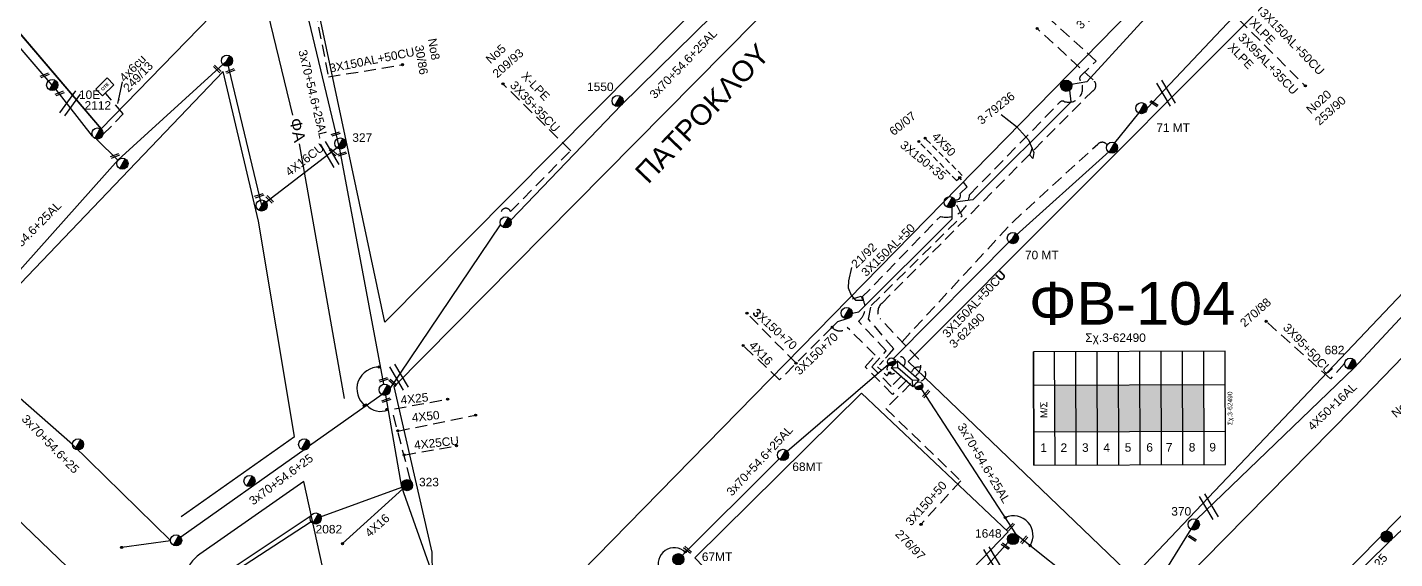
# Model space of a CAD drawing. Header units: millimetres. Extents: x -2449 to 2989, y 8 to 1056.
# Drawn here: x 407.5 to 696.4, y 470.6 to 583 of the extents above; entities that cross this region are included whole.
import ezdxf
from ezdxf.enums import TextEntityAlignment as Align

# ---------------------------------------------------------------- set-up
doc = ezdxf.new("R2010")
doc.units = ezdxf.units.MM
doc.linetypes.add('DASHED', pattern=[19.05, 12.7, -6.35])
for name, color, linetype in [('Pillar OTE', 7, 'Continuous'), ('Άγνωστα', 7, 'Continuous'), ('Ασφαλειοκιβώτια Χ.Τ 9 αναχωρήσεων', 7, 'Continuous'), ('Γυμνά εναέρια ΧΤ και ΦΟΠ (3Φ)   4x50+16AL', 7, 'Continuous'), ('Επιγραφές - Σχήματα', 7, 'Continuous'), ('Καλώδια ΧΤ   3x150+70 XLPE', 7, 'DASHED'), ('Καλώδια ΧΤ   3x150AL+50CU', 7, 'DASHED'), ('Καλώδια ΧΤ   3x95+50CU', 7, 'DASHED'), ('Καλώδια ΧΤ   4x25CU', 7, 'DASHED'), ('Καλώδια ΧΤ   4x50AL', 7, 'DASHED'), ('Μηχανική τομή', 7, 'Continuous'), ('Στύλος Ξύλινος', 7, 'Continuous'), ('Στύλος Ξύλινος @ 1', 7, 'Continuous'), ('Στύλος ΦΜ', 7, 'Continuous'), ('Στύλος ΦΜ @ 1', 7, 'Continuous'), ('Συνδέσεις', 7, 'Continuous'), ('Συνεστραμμένα ΧΤ   3x70+54.6+25 AL', 7, 'SYN_LINE'), ('Τομή', 7, 'Continuous'), ('Υποσταθμός εναέριος 2 στύλων', 7, 'Continuous'), ('Υποσταθμός πόλεως', 7, 'Continuous'), ('Υπόβαθρο ΔΕΗ', 7, 'Continuous'), ('Υπόγεια Καλώδια Δικτύου ΧΤ   .075', 7, 'DASHED'), ('Υπόγεια καλώδια Δικτύου ΧΤ και Παρ. ΧΤ X-95  (3X95AL +35CU  XLPE)', 7, 'DASHED'), ('Υπόγεια καλώδια Παροχών ΧΤ   4x16AL', 7, 'DASHED'), ('Υπόγεια καλώδια Παροχών ΧΤ   4x16CU', 7, 'DASHED'), ('Υπόγεια καλώδια Παροχών ΧΤ   4x25', 7, 'DASHED'), ('Υπόγεια καλώδια Παροχών ΧΤ   4x6', 7, 'DASHED')]:
    doc.layers.add(name, color=color, linetype=linetype)
doc.styles.add('arial', font='arial.ttf')
doc.styles.get("Standard").update_dxf_attribs({"font": 'arial.ttf'})
doc.linetypes.add('SYN_LINE', pattern='A,0.5,-0.0001,["/\\/\\/\\/",Standard,S=0.1,R=0,X=0,Y=-0.05],-0.25', length=0.7501)
doc.dimstyles.new('ISO-25', dxfattribs={"dimtxt": 2.5, "dimasz": 2.5, "dimexe": 1.25, "dimexo": 0.625, "dimtad": 1, "dimtxsty": 'Standard', "dimcen": 2.5, "dimadec": 0, "dimazin": 0, "dimtfac": 1, "dimtmove": 0, "dimatfit": 3, "dimfxl": 1, "dimarcsym": 0})

# ---------------------------------------------------------------- blocks, each defined once
blk = doc.blocks.new('ΥΠΑΡΧΩΝ ΤΣΙΜΕΝΤΕΝΙΟΣ ΣΤΥΛΟΣ')
at = {"layer": 'Στύλος ΦΜ'}
blk.add_hatch(color=7, dxfattribs=at).paths.add_polyline_path([(-1.29, -2.28, 0.574793), (2.62, 0, 0.268822), (1.3, 2.27)])
at = {"layer": 'Στύλος ΦΜ', "color": 7}
blk.add_line((-1.29, -2.28), (1.3, 2.27), dxfattribs=at)
blk.add_circle((0, 0), 2.62, dxfattribs=at)
at = {"layer": 'Στύλος ΦΜ', "flags": 4}
for tag, p in [('ΤΥΠΟΣ', (-4.91, 3.03)), ('ΑΡΙΘΜΟΣ', (-4.68, 8.05))]:
    blk.add_attdef(tag, p, '', height=4, dxfattribs=at)
blk = doc.blocks.new('ΥΠΑΡΧΩΝ ΞΥΛΙΝΟΣ ΣΤΥΛΟΣ')
at = {"layer": 'Στύλος Ξύλινος'}
h = blk.add_hatch(color=7, dxfattribs=at)
h.paths.add_polyline_path([(-2.62, 0, 0.270008), (-1.29, -2.28), (1.3, 2.27, 0.576266)])
h.paths.add_polyline_path([(-1.29, -2.28, 0.574793), (2.62, 0, 0.268822), (1.3, 2.27)])
at = {"layer": 'Στύλος Ξύλινος', "color": 7}
blk.add_line((-1.29, -2.28), (1.3, 2.27), dxfattribs=at)
blk.add_circle((0, 0), 2.62, dxfattribs=at)
at = {"layer": 'Στύλος Ξύλινος', "flags": 4}
for tag, p in [('ΑΡΙΘΜΟΣ', (-4.91, 8.6)), ('ΤΥΠΟΣ', (-4.85, 3.39))]:
    blk.add_attdef(tag, p, '', height=4, dxfattribs=at)
blk = doc.blocks.new('ΥΠΟΣΤΑΘΜΟΣ ΕΝΑΕΡΙΟΣ ΕΠΙ 2 ΣΤΥΛΩΝ')
at = {"layer": 'Υποσταθμός εναέριος 2 στύλων', "linetype": 'Continuous'}
for points in [[(-11.97, -2.11, 0.574793), (-8.45, -0.07, 0.268822), (-9.64, 1.98)], [(9.68, -2.15, 0.574793), (13.19, -0.1, 0.268822), (12.01, 1.95)]]:
    blk.add_hatch(color=256, dxfattribs=at).paths.add_polyline_path(points)
for p, q in [((-11.97, -2.11), (-9.64, 1.98)), ((9.68, -2.15), (12.01, 1.95))]:
    blk.add_line(p, q, dxfattribs=at)
for centre in [(-10.81, -0.07), (10.84, -0.1)]:
    blk.add_circle(centre, 2.36, dxfattribs=at)
at = {"layer": 'Υποσταθμός πόλεως', "linetype": 'Continuous', "ltscale": 40}
blk.add_lwpolyline([(-8.57, 2.82), (8.57, 2.82), (8.57, -2.82), (-8.57, -2.82)], close=True, dxfattribs=at)
for points in [[(-5.75, 0), (-8.57, 2.82)], [(-8.57, -2.82), (-5.75, 0)], [(-5.75, 0), (5.75, 0)], [(5.75, 0), (8.57, 2.82)], [(8.57, -2.82), (5.75, 0)]]:
    blk.add_lwpolyline(points, dxfattribs=at)
at = {"layer": 'Υποσταθμός εναέριος 2 στύλων', "ltscale": 40, "flags": 1}
for tag, p in [('ΜΕΤΑΣΧΗΜΑΤΙΣΜΟΣ', (14.09, 2.51)), ('ΙΣΧΥΣ', (14.07, -0.28)), ('ΑΡΙΘΜΟΣ', (14.19, -3))]:
    blk.add_attdef(tag, p, '', height=1.8, dxfattribs=at)
blk = doc.blocks.new('ΑΣΦΑΛΕΙΟΚΙΒΩΤΙΟ ΥΠΟΣΤΑΘΜΟΥ 9 ΑΝΑΧΩΡΗΣΕΩΝ')
at = {"layer": 'Ασφαλειοκιβώτια Χ.Τ 9 αναχωρήσεων', "ltscale": 40}
for p, q in [((-23.8, 40.36), (24.02, 40.36)), ((-9.72, 40.36), (-9.72, -40.64)), ((9.94, 40.36), (9.94, -40.64)), ((-23.8, 31.36), (24.02, 31.36)), ((-23.8, 22.36), (24.02, 22.36)), ((-23.8, 13.36), (24.02, 13.36)), ((-23.8, 4.36), (24.02, 4.36)), ((-23.8, -4.64), (24.02, -4.64)), ((-23.8, -13.64), (24.02, -13.64)), ((-23.8, -22.64), (24.02, -22.64)), ((-23.8, -31.64), (24.02, -31.64))]:
    blk.add_line(p, q, dxfattribs=at)
at = {"layer": 'Ασφαλειοκιβώτια Χ.Τ 9 αναχωρήσεων'}
blk.add_lwpolyline([(-23.8, -40.64), (24.02, -40.64), (24.02, 40.36), (-23.8, 40.36)], close=True, dxfattribs=at)
for s, p in [('1', (-18.29, 37.57)), ('2', (-18.29, 29)), ('3', (-18.29, 19.93)), ('4', (-18.29, 10.91)), ('5', (-18.29, 1.89)), ('6', (-18.29, -7.24)), ('7', (-18.29, -15.48)), ('8', (-18.29, -25.17)), ('9', (-18.29, -33.86))]:
    blk.add_text(s, height=3.6, rotation=270, dxfattribs=at).set_placement(p)
at = {"layer": 'Ασφαλειοκιβώτια Χ.Τ 9 αναχωρήσεων', "ltscale": 40}
for tag, height, p in [('ΟΝΟΜΑ', 5, (-0.16, 44.31)), ('ΚΕΙΜΕΝΟ 1', 2, (17.06, 35.59)), ('ΚΕΙΜΕΝΟ 2', 2, (17.06, 26.88)), ('ΚΕΙΜΕΝΟ 3', 2, (17.06, 17.69)), ('ΚΕΙΜΕΝΟ 4', 2, (17.06, 8.71)), ('ΚΕΙΜΕΝΟ 5', 2, (17.06, -0.13)), ('ΚΕΙΜΕΝΟ 6', 2, (17.06, -9.05)), ('ΚΕΙΜΕΝΟ 7', 2, (17.06, -18.13)), ('ΚΕΙΜΕΝΟ 8', 2, (17.06, -26.85)), ('ΚΕΙΜΕΝΟ 9', 2, (17.06, -35.99)), ('ΣΧ', 2, (-0.1, -42.64))]:
    blk.add_attdef(tag, text='', height=height, dxfattribs=at).set_placement(p, align=Align.MIDDLE_CENTER)
blk = doc.blocks.new('ΜΗΧΑΝΙΚΗ ΤΟΜΗ')
at = {"layer": 'Μηχανική τομή', "ltscale": 40}
for p, q in [((-1.89, 0.78), (1.89, 0.78)), ((1.89, 0), (-1.89, 0))]:
    blk.add_line(p, q, dxfattribs=at)
blk = doc.blocks.new('_ΣΥΝΔΕΣΗ')
at = {"layer": 'Συνδέσεις', "linetype": 'SYN_LINE', "ltscale": 40}
blk.add_hatch(color=256, dxfattribs=at).paths.add_polyline_path([(0.5, -0.01, 1), (-0.5, -0.01, 1)])
at = {"layer": 'Συνδέσεις'}
blk.add_circle((0, -0.01), 0.5, dxfattribs=at)
blk = doc.blocks.new('ΤΟΜΗ')
at = {"layer": 'Τομή', "ltscale": 40}
for p, q in [((-5.68, 0), (5.68, 0)), ((5.68, -2.33), (-5.68, -2.33))]:
    blk.add_line(p, q, dxfattribs=at)
blk = doc.blocks.new('PILLAR ΟΤΕ')
at = {"layer": 'Pillar OTE', "ltscale": 40}
blk.add_lwpolyline([(-3.31, 2.02), (3.39, 2.02), (3.39, -1.99), (-3.31, -1.99)], close=True, dxfattribs=at)
at = {"layer": 'Pillar OTE', "insert": (-1.81, 0.71), "char_height": 1.3575, "width": 109.961, "attachment_point": 1}
blk.add_mtext('{\\fArial|b1|i0|c161|p34;OTE}', dxfattribs=at)

msp = doc.modelspace()

# ---------------------------------------------------------------- hatches: boundary and pattern name
at = {"layer": 'Ασφαλειοκιβώτια Χ.Τ 9 αναχωρήσεων', "ltscale": 40}
for color, points in [(27, [(624.57, 507.31), (624.6, 497.49), (629.1, 497.5), (629.07, 507.33)]), (151, [(629.07, 507.33), (629.1, 497.5), (633.6, 497.51), (633.57, 507.34)]), (6, [(633.57, 507.34), (633.6, 497.51), (638.1, 497.53), (638.07, 507.36)]), (133, [(638.07, 507.36), (638.1, 497.53), (642.6, 497.54), (642.57, 507.37)]), (85, [(642.57, 507.37), (642.6, 497.54), (647.1, 497.56), (647.07, 507.38)]), (5, [(647.07, 507.38), (647.1, 497.56), (651.6, 497.57), (651.57, 507.4)]), (2, [(651.57, 507.4), (651.6, 497.57), (656.1, 497.59), (656.07, 507.41)])]:
    msp.add_hatch(color=color, dxfattribs=at).paths.add_polyline_path(points)

# ---------------------------------------------------------------- linework, layer by layer
at = {"layer": 'Άγνωστα', "color": 6, "linetype": 'SYN_LINE', "ltscale": 20}
msp.add_line((607.25, 546.46), (603.56, 545.99), dxfattribs=at)
at = {"layer": 'Άγνωστα', "color": 5, "linetype": 'SYN_LINE', "ltscale": 10}
msp.add_line((427.48, 473.07), (437.79, 474.5), dxfattribs=at)
at = {"layer": 'Άγνωστα', "color": 6, "linetype": 'SYN_LINE', "ltscale": 20}
for points in [[(651.39, 595.72), (651.21, 593.23), (631.35, 571.44), (628.13, 570.88)], [(607.25, 546.46), (628.04, 567.17), (627.73, 569.67)], [(606.07, 549.21), (604.56, 547.8)]]:
    msp.add_lwpolyline(points, dxfattribs=at)
at = {"layer": 'Άγνωστα', "color": 6, "linetype": 'DASHED', "ltscale": 0.1}
msp.add_lwpolyline([(603.79, 550.57), (595.86, 558.82)], dxfattribs=at)
at = {"layer": 'Άγνωστα', "color": 5, "linetype": 'SYN_LINE', "ltscale": 20}
msp.add_lwpolyline([(437.79, 474.5), (417.07, 494.79), (393.23, 515.71)], dxfattribs=at)
at = {"layer": 'Άγνωστα', "color": 173, "linetype": 'DASHED', "ltscale": 0.2}
msp.add_lwpolyline([(485.77, 497.61), (502.23, 500.98)], dxfattribs=at)
at = {"layer": 'Άγνωστα', "color": 6, "linetype": 'SYN_LINE', "ltscale": 20}
msp.add_arc((603.73, 547.39), 0.926, 251.807, 26.3219, dxfattribs=at)
at = {"layer": 'Γυμνά εναέρια ΧΤ και ΦΟΠ (3Φ)   4x50+16AL', "color": 30, "ltscale": 0.2}
msp.add_lwpolyline([(654.52, 478.89), (687.79, 511.01), (717.6, 542.99), (736.96, 584.49)], dxfattribs=at)
at = {"layer": 'Επιγραφές - Σχήματα', "color": 5, "linetype": 'DASHED', "ltscale": 0.2}
for p, q in [((632.66, 571.84), (620.85, 582.72)), ((615.7, 541.8), (633.7, 558.28)), ((592.32, 516.49), (615.7, 541.8))]:
    msp.add_line(p, q, dxfattribs=at)
at = {"layer": 'Επιγραφές - Σχήματα', "color": 5, "linetype": 'SYN_LINE', "ltscale": 10}
msp.add_line((637.25, 558.53), (642.3, 564.83), dxfattribs=at)
at = {"layer": 'Επιγραφές - Σχήματα', "color": 7, "linetype": 'SYN_LINE', "ltscale": 20}
for p, q in [((468.46, 479.13), (486.64, 485.77)), ((474.13, 473.82), (486.87, 485.38))]:
    msp.add_line(p, q, dxfattribs=at)
at = {"layer": 'Επιγραφές - Σχήματα', "color": 7, "linetype": 'SYN_LINE', "ltscale": 15}
for p, q in [((440.03, 461.5), (467.49, 479.79)), ((439.99, 460.61), (467.48, 478.49))]:
    msp.add_line(p, q, dxfattribs=at)
at = {"layer": 'Επιγραφές - Σχήματα', "color": 85, "linetype": 'Continuous', "ltscale": 0.2}
for points in [[(450.71, 617.29), (463.56, 564.35)], [(464.97, 558.32), (474.44, 504.49)]]:
    msp.add_lwpolyline(points, dxfattribs=at)
at = {"layer": 'Επιγραφές - Σχήματα', "color": 30, "linetype": 'DASHED', "ltscale": 0.2}
msp.add_lwpolyline([(509.58, 544.01), (522.32, 556.87), (508.01, 571.01)], dxfattribs=at)
at = {"layer": 'Επιγραφές - Σχήματα', "color": 5, "linetype": 'DASHED', "ltscale": 0.2}
for points in [[(588.04, 524.59), (632.47, 569.42)], [(595.69, 512.96), (587.7, 521.35)]]:
    msp.add_lwpolyline(points, dxfattribs=at)
at = {"layer": 'Επιγραφές - Σχήματα', "linetype": 'Continuous', "ltscale": 0.2}
for points in [[(613.25, 564.5), (616.46, 562.02), (619.01, 559.18), (620.17, 556.48), (619.95, 555.25), (619.3, 555.9), (619.73, 557.14), (619.88, 557.58)], [(581.63, 532.19), (580.97, 529.35), (580.9, 527.89), (581.55, 526.36), (582.5, 525.27), (584.18, 525.27), (584.1, 525.78), (583.59, 526.07), (581.77, 525.49)]]:
    msp.add_lwpolyline(points, dxfattribs=at)
at = {"layer": 'Επιγραφές - Σχήματα', "color": 5, "linetype": 'DASHED', "ltscale": 0.2}
for centre, radius, start, end in [((631.85, 570.68), 1.41, 296.2059, 55.0496), ((634.59, 557.36), 1.29, 35.1136, 134.1283), ((589.5, 522.8), 2.31, 129.2994, 219.0075), ((593.82, 511.37), 2.46, 305.3767, 40.4103)]:
    msp.add_arc(centre, radius, start, end, dxfattribs=at)
at = {"layer": 'Επιγραφές - Σχήματα', "color": 30, "linetype": 'DASHED', "ltscale": 0.2}
msp.add_arc((508.62, 543.7), 1.01, 17.8132, 242.0193, dxfattribs=at)
at = {"layer": 'Επιγραφές - Σχήματα', "color": 6, "linetype": 'DASHED', "ltscale": 0.1}
msp.add_arc((590.19, 510.76), 1.06, 128.2169, 329.7966, dxfattribs=at)
at = {"layer": 'Επιγραφές - Σχήματα', "color": 27, "linetype": 'DASHED', "ltscale": 0.2}
msp.add_arc((591.91, 512.23), 1.09, 313.0126, 165.9998, dxfattribs=at)
at = {"layer": 'Επιγραφές - Σχήματα', "linetype": 'Continuous', "ltscale": 0.2}
for centre, radius, start, end in [((481.74, 506.53), 4.58, 86.8235, 232.1605), ((482.09, 505.53), 3.76, 220.6463, 295.283)]:
    msp.add_arc(centre, radius, start, end, dxfattribs=at)
at = {"layer": 'Επιγραφές - Σχήματα', "color": 85, "linetype": 'DASHED', "ltscale": 0.2}
msp.add_arc((595.79, 509.61), 1.53, 290.8284, 161.5884, dxfattribs=at)
at = {"layer": 'Επιγραφές - Σχήματα', "color": 7, "ltscale": 0.15}
for centre, radius, start, end in [((615.84, 475.54), 4.15, 328.7839, 114.3363), ((544.23, 469.47), 3.47, 47.5605, 278.5628)]:
    msp.add_arc(centre, radius, start, end, dxfattribs=at)
at = {"layer": 'Καλώδια ΧΤ   3x150+70 XLPE', "color": 151, "linetype": 'DASHED', "ltscale": 0.2}
for points in [[(569.92, 511.96), (559.55, 522.51)], [(580.62, 521.36), (578.7, 520.73), (577.54, 519.56), (566.44, 508.43)]]:
    msp.add_lwpolyline(points, dxfattribs=at)
at = {"layer": 'Καλώδια ΧΤ   3x150+70 XLPE', "color": 151, "ltscale": 0.2}
msp.add_lwpolyline([(593.29, 508.36), (590.32, 505.37), (584.54, 511.17), (586.67, 513.64), (580.72, 519.52)], dxfattribs=at)
msp.add_arc((579.15, 520.82), 2.04, 217.9358, 320.4524, dxfattribs=at)
at = {"layer": 'Καλώδια ΧΤ   3x150AL+50CU', "color": 85, "ltscale": 0.2}
msp.add_lwpolyline([(467.56, 590.49), (471.15, 572.47), (486.78, 575.06)], dxfattribs=at)
at = {"layer": 'Καλώδια ΧΤ   3x150AL+50CU', "color": 6, "linetype": 'SYN_LINE', "ltscale": 20}
msp.add_lwpolyline([(636.05, 556.73), (615.72, 538.38), (590.47, 512.9)], dxfattribs=at)
at = {"layer": 'Καλώδια ΧΤ   3x150AL+50CU', "color": 6, "linetype": 'DASHED', "ltscale": 0.2}
msp.add_lwpolyline([(589.68, 513.94), (590.56, 514.97), (585.24, 521.28), (585.8, 524.12), (605.01, 543.11), (603.56, 545.99)], dxfattribs=at)
at = {"layer": 'Καλώδια ΧΤ   3x150AL+50CU', "color": 6, "linetype": 'DASHED', "ltscale": 0.1}
msp.add_lwpolyline([(589.68, 513.94), (587.14, 511.19), (589.12, 509.31), (589.59, 509.82)], dxfattribs=at)
at = {"layer": 'Καλώδια ΧΤ   3x95+50CU', "color": 30, "ltscale": 0.2}
msp.add_lwpolyline([(685.79, 511.86), (682.8, 508.66), (669.22, 520.81)], dxfattribs=at)
at = {"layer": 'Καλώδια ΧΤ   4x25CU', "color": 173, "linetype": 'DASHED', "ltscale": 0.2}
msp.add_lwpolyline([(487.09, 492.54), (498.2, 494.5)], dxfattribs=at)
at = {"layer": 'Καλώδια ΧΤ   4x50AL', "color": 6, "linetype": 'DASHED', "ltscale": 0.1}
msp.add_lwpolyline([(603.79, 550.57), (605.04, 551.61), (597.19, 559.52)], dxfattribs=at)
at = {"layer": 'Συνεστραμμένα ΧΤ   3x70+54.6+25 AL', "color": 173, "ltscale": 20}
for p, q in [((464.64, 594.03), (473.49, 557.23)), ((473.49, 557.23), (482.77, 507.49))]:
    msp.add_line(p, q, dxfattribs=at)
at = {"layer": 'Συνεστραμμένα ΧΤ   3x70+54.6+25 AL', "color": 30, "ltscale": 20}
for p, q in [((533.08, 566.56), (557.95, 591.04)), ((509.68, 542.19), (533.08, 566.56)), ((484.18, 506.62), (507.51, 541.22))]:
    msp.add_line(p, q, dxfattribs=at)
at = {"layer": 'Συνεστραμμένα ΧΤ   3x70+54.6+25 AL', "color": 5, "ltscale": 20}
for p, q in [((426.76, 554.93), (449.7, 575.89)), ((449.7, 575.89), (457.04, 545.29)), ((392.35, 516.48), (426.76, 554.93))]:
    msp.add_line(p, q, dxfattribs=at)
at = {"layer": 'Συνεστραμμένα ΧΤ   3x70+54.6+25 AL', "color": 5, "ltscale": 10}
msp.add_line((421.32, 559.91), (413.58, 569.89), dxfattribs=at)
at = {"layer": 'Συνεστραμμένα ΧΤ   3x70+54.6+25 AL', "color": 27, "ltscale": 20}
for p, q in [((568.07, 493.33), (589.48, 511.77)), ((545.06, 470.52), (566.35, 491.73))]:
    msp.add_line(p, q, dxfattribs=at)
at = {"layer": 'Συνεστραμμένα ΧΤ   3x70+54.6+25 AL', "color": 85, "ltscale": 20}
for p, q in [((616.49, 475.7), (596.39, 506.51)), ((640.91, 456.22), (616.49, 475.7))]:
    msp.add_line(p, q, dxfattribs=at)
at = {"layer": 'Συνεστραμμένα ΧΤ   3x70+54.6+25 AL', "color": 2, "linetype": 'SYN_LINE', "ltscale": 20}
for points in [[(412.8, 570.76), (388.16, 599.47), (368.1, 623.85)], [(644.06, 565.86), (668.22, 591.54), (699.53, 622.62)]]:
    msp.add_lwpolyline(points, dxfattribs=at)
at = {"layer": 'Συνεστραμμένα ΧΤ   3x70+54.6+25 AL', "color": 5, "ltscale": 5}
msp.add_lwpolyline([(422.15, 559.34), (426.66, 554.88)], dxfattribs=at)
at = {"layer": 'Συνεστραμμένα ΧΤ   3x70+54.6+25 AL', "color": 173, "linetype": 'SYN_LINE', "ltscale": 20}
for points in [[(769.83, 551.38), (728.07, 507), (710.16, 488.3), (695.5, 474.46), (679.86, 459.05), (658.51, 439.11)], [(482.46, 505.32), (467.16, 494.48)], [(497.67, 454.48), (486.64, 485.77), (483.24, 505.18)], [(466.2, 493.79), (439.93, 475.18)]]:
    msp.add_lwpolyline(points, dxfattribs=at)
at = {"layer": 'Συνεστραμμένα ΧΤ   3x70+54.6+25 AL', "color": 6, "linetype": 'SYN_LINE', "ltscale": 20}
msp.add_lwpolyline([(581.8, 522.54), (583.18, 522.79), (602.88, 542.44), (602.93, 544.94)], dxfattribs=at)
at = {"layer": 'Συνεστραμμένα ΧΤ   3x70+54.6+25 AL', "color": 85, "linetype": 'SYN_LINE', "ltscale": 20}
msp.add_lwpolyline([(640.73, 456.36), (653.36, 476.84)], dxfattribs=at)
at = {"layer": 'Συνεστραμμένα ΧΤ   3x70+54.6+25 AL', "color": 27, "linetype": 'SYN_LINE', "ltscale": 20}
msp.add_lwpolyline([(614.75, 474.15), (599.25, 456.81), (572.84, 431.1)], dxfattribs=at)
at = {"layer": 'Υπόβαθρο ΔΕΗ'}
for points in [[(483.04, 520.6), (466.98, 596.13), (499.99, 620.39), (546.61, 686.65), (549.9, 686.65), (598.37, 637.01), (483.04, 520.6)], [(423.17, 561.47), (446.38, 585.36), (429.45, 660.13), (372.56, 620.93), (423.17, 561.47)], [(641.08, 466.7), (739.36, 570.31), (694.77, 613.82), (593.63, 512.3), (641.08, 466.7)], [(456.36, 541.99), (448.92, 573.64), (387.66, 509.55)], [(664.09, 445.44), (647.14, 461.27), (687.52, 502.39), (717.37, 533.23), (739.18, 557.1), (745.65, 563.61), (763, 546.11), (664.09, 445.44)], [(440.01, 479.53), (464, 496.44), (456.36, 541.99)], [(548.57, 470.79), (583.73, 505.61), (614.71, 476.28), (578.99, 439.19), (548.57, 470.79)], [(363.91, 484.79), (414.12, 438.19), (430.69, 454.72), (381.03, 502.47), (363.91, 484.79)]]:
    msp.add_lwpolyline(points, dxfattribs=at)
at = {"layer": 'Υπόβαθρο ΔΕΗ', "ltscale": 20}
msp.add_lwpolyline([(429.58, 659.63), (429.47, 659.83, 0.502086), (429.06, 659.89), (372.46, 620.89), (423.13, 561.42)], format="xyb", dxfattribs=at)
at = {"layer": 'Υπόβαθρο ΔΕΗ'}
for points in [[(606, 629.5), (644.06, 590.02), (524.49, 467.68, -0.933627), (493.06, 472.01), (485.01, 507.01), (606, 629.5)], [(479.93, 422.94), (465.92, 486.96), (444.01, 471.62, 0.379419), (441.61, 461.57), (453.91, 442.5)]]:
    msp.add_lwpolyline(points, format="xyb", dxfattribs=at)
at = {"layer": 'Υπόγεια Καλώδια Δικτύου ΧΤ   .075', "color": 133, "linetype": 'DASHED', "ltscale": 0.2}
for points in [[(633.33, 575.83), (620.68, 587.3)], [(583.78, 525.81), (600.42, 542.98)], [(592.23, 509.21), (590.01, 507.04), (585.95, 511.16), (588.97, 514.59), (583.1, 520.83)]]:
    msp.add_lwpolyline(points, dxfattribs=at)
msp.add_lwpolyline([(600.42, 542.98, 0.473652), (606.55, 547.53), (625.65, 567.12, -0.297026), (626.5, 567.31, 0.732085), (629.95, 571.71, -0.309411), (629.95, 572.55), (633.33, 575.83)], format="xyb", dxfattribs=at)
at = {"layer": 'Υπόγεια Καλώδια Δικτύου ΧΤ   .075', "color": 6, "linetype": 'DASHED', "ltscale": 0.1}
msp.add_lwpolyline([(606.07, 549.21), (604.5, 551.16)], dxfattribs=at)
at = {"layer": 'Υπόγεια Καλώδια Δικτύου ΧΤ   .075', "color": 2, "linetype": 'DASHED', "ltscale": 0.2}
for points in [[(594.19, 507.64), (588.91, 502.38), (604.72, 487.06)], [(604.72, 487.06), (596.25, 477.87)]]:
    msp.add_lwpolyline(points, dxfattribs=at)
at = {"layer": 'Υπόγεια Καλώδια Δικτύου ΧΤ   .075', "color": 133, "linetype": 'DASHED', "ltscale": 0.2}
msp.add_arc((580.97, 523.66), 3.54, 307.0137, 37.4359, dxfattribs=at)
at = {"layer": 'Υπόγεια καλώδια Δικτύου ΧΤ και Παρ. ΧΤ X-95  (3X95AL +35CU  XLPE)', "color": 2, "linetype": 'DASHED', "ltscale": 0.2}
msp.add_lwpolyline([(663.44, 584.63), (677.54, 570.54)], dxfattribs=at)
at = {"layer": 'Υπόγεια καλώδια Παροχών ΧΤ   4x16AL', "color": 151, "linetype": 'DASHED', "ltscale": 0.2}
msp.add_lwpolyline([(566.44, 508.43), (558.74, 515.69)], dxfattribs=at)
at = {"layer": 'Υπόγεια καλώδια Παροχών ΧΤ   4x16CU', "color": 5, "linetype": 'SYN_LINE', "ltscale": 20}
msp.add_lwpolyline([(457.04, 545.29), (473.35, 557.83)], dxfattribs=at)
at = {"layer": 'Υπόγεια καλώδια Παροχών ΧΤ   4x25', "color": 173, "linetype": 'DASHED', "ltscale": 0.2}
for points in [[(485.07, 502.3), (496.33, 504.35)], [(488.69, 486.88), (488.43, 487.44), (484.57, 502.17)]]:
    msp.add_lwpolyline(points, dxfattribs=at)
at = {"layer": 'Υπόγεια καλώδια Παροχών ΧΤ   4x6', "color": 5, "linetype": 'DASHED', "ltscale": 0.2}
msp.add_lwpolyline([(423.51, 560.27), (427.8, 564.64), (424.14, 568.93)], dxfattribs=at)

# ---------------------------------------------------------------- block references
at = {"layer": 'Pillar OTE', "xscale": 0.5, "yscale": 0.5, "zscale": 0.5, "rotation": 44.88426173065771}
msp.add_blockref('PILLAR ΟΤΕ', (423.9, 570.33), dxfattribs=at)
at = {"layer": 'Ασφαλειοκιβώτια Χ.Τ 9 αναχωρήσεων', "color": 1, "ltscale": 40}
ref = msp.add_blockref('ΑΣΦΑΛΕΙΟΚΙΒΩΤΙΟ ΥΠΟΣΤΑΘΜΟΥ 9 ΑΝΑΧΩΡΗΣΕΩΝ', (640.27, 502.39), dxfattribs=dict(at, xscale=0.5, yscale=0.5, zscale=0.5, rotation=90.18025101188502))
ref.add_attrib('ΣΧ', 'Σχ.3-62490', dxfattribs={"ltscale": 40, "height": 1, "rotation": 90.1803}).set_placement((661.59, 502.41), align=Align.MIDDLE_CENTER)
at = {"layer": 'Μηχανική τομή'}
for p, xscale, yscale, zscale, rotation in [((447.52, 574.01), 0.4999999999999925, 0.4999999999999925, 0.4999999999999925, 315.9778517828152), ((411.3, 572.61), 0.4999999999999925, 0.4999999999999925, 0.4999999999999925, 21.19910119322192), ((450.52, 573.53), 0.4999999999999925, 0.4999999999999925, 0.4999999999999925, 21.19910119322192), ((414.42, 568.79), 0.4999999999999925, 0.4999999999999925, 0.4999999999999925, 21.19910119322192), ((645.65, 567), 0.4999999999999989, 0.4999999999999989, 0.4999999999999989, 147.6911446665368), ((472.73, 560.22), 0.4999999999999563, 0.4999999999999563, 0.4999999999999563, 18.32824131513451), ((426.14, 555.59), 0.4999999999999925, 0.4999999999999925, 0.4999999999999925, 21.19910119322192), ((472.01, 556.43), 0.4999999999999925, 0.4999999999999925, 0.4999999999999925, 315.9778517828152), ((474.09, 555.99), 0.4999999999999563, 0.4999999999999563, 0.4999999999999563, 18.32824131513451), ((456.57, 547.16), 0.4999999999999563, 0.4999999999999563, 0.4999999999999563, 18.32824131513451), ((458.59, 546.47), 0.4999999999999925, 0.4999999999999925, 0.4999999999999925, 315.9778517828152), ((482.85, 508.27), 0.4999999999999563, 0.4999999999999563, 0.4999999999999563, 18.32824131513451), ((484.65, 507.68), 0.499999999999976, 0.499999999999976, 0.499999999999976, 319.2960490459687), ((597.25, 505.6), 0.4999999999999989, 0.4999999999999989, 0.4999999999999989, 227.5471457129902), ((483.41, 503.95), 0.4999999999999563, 0.4999999999999563, 0.4999999999999563, 18.32824131513451), ((615.12, 477.47), 0.4999999999999989, 0.4999999999999989, 0.4999999999999989, 227.5471457129902), ((614.28, 473.41), 0.499999999999974, 0.499999999999974, 0.499999999999974, 144.2579362798108), ((617.98, 474.75), 0.4999999999999989, 0.4999999999999989, 0.4999999999999989, 227.5471457129902), ((653.75, 475.12), 0.4999999999999995, 0.4999999999999995, 0.4999999999999995, 147.2135700331895), ((546.89, 472.34), 0.4999999999999387, 0.4999999999999387, 0.4999999999999387, 319.2954608685734)]:
    msp.add_blockref('ΜΗΧΑΝΙΚΗ ΤΟΜΗ', p, dxfattribs=dict(at, xscale=xscale, yscale=yscale, zscale=zscale, rotation=rotation))
at = {"layer": 'Στύλος Ξύλινος @ 1', "ltscale": 40, "xscale": 0.4499999999998181, "yscale": 0.4499999999998181, "zscale": 0.4499999999998181}
for p in [(626.99, 570.59), (694.69, 475.31)]:
    msp.add_blockref('ΥΠΑΡΧΩΝ ΞΥΛΙΝΟΣ ΣΤΥΛΟΣ', p, dxfattribs=at)
at = {"layer": 'Στύλος Ξύλινος @ 1', "ltscale": 40}
ref = msp.add_blockref('ΥΠΑΡΧΩΝ ΞΥΛΙΝΟΣ ΣΤΥΛΟΣ', (487.75, 486.17), dxfattribs=dict(at, xscale=0.4499999999998181, yscale=0.4499999999998181, zscale=0.4499999999998181))
ref.add_attrib('ΑΡΙΘΜΟΣ', '323', (490.29, 485.93), dxfattribs={"layer": 'Στύλος Ξύλινος', "height": 1.8, "flags": 4})
ref = msp.add_blockref('ΥΠΑΡΧΩΝ ΞΥΛΙΝΟΣ ΣΤΥΛΟΣ', (615.75, 474.78), dxfattribs=dict(at, xscale=0.4499999999998181, yscale=0.4499999999998181, zscale=0.4499999999998181))
ref.add_attrib('ΑΡΙΘΜΟΣ', '1648', (607.74, 475.07), dxfattribs={"layer": 'Στύλος Ξύλινος', "height": 1.8, "flags": 4})
ref = msp.add_blockref('ΥΠΑΡΧΩΝ ΞΥΛΙΝΟΣ ΣΤΥΛΟΣ', (545.06, 470.52), dxfattribs=dict(at, xscale=0.4499999999998181, yscale=0.4499999999998181, zscale=0.4499999999998181))
ref.add_attrib('ΤΥΠΟΣ', '67ΜΤ', (550.02, 470.14), dxfattribs={"layer": 'Στύλος Ξύλινος', "height": 1.8, "flags": 4})
at = {"layer": 'Στύλος ΦΜ @ 1', "ltscale": 40, "xscale": 0.4499999999998181, "yscale": 0.4499999999998181, "zscale": 0.4499999999998181}
for p in [(449.7, 575.89), (412.8, 570.76), (636.67, 557.51), (427.63, 554.14), (457.04, 545.29), (602.39, 545.99), (508.58, 541.72), (580.62, 522.54), (483.04, 506.34), (418.25, 494.79), (466.02, 494.78), (454.47, 487.04), (438.97, 474.5)]:
    msp.add_blockref('ΥΠΑΡΧΩΝ ΤΣΙΜΕΝΤΕΝΙΟΣ ΣΤΥΛΟΣ', p, dxfattribs=at)
at = {"layer": 'Στύλος ΦΜ @ 1', "ltscale": 40}
ref = msp.add_blockref('ΥΠΑΡΧΩΝ ΤΣΙΜΕΝΤΕΝΙΟΣ ΣΤΥΛΟΣ', (422.36, 560.51), dxfattribs=dict(at, xscale=0.4499999999998181, yscale=0.4499999999998181, zscale=0.4499999999998181))
ref.add_attrib('ΤΥΠΟΣ', '10Ε', (418.45, 567.81), dxfattribs={"layer": 'Στύλος ΦΜ', "height": 1.8, "flags": 4})
ref.add_attrib('ΑΡΙΘΜΟΣ', '2112', (419.63, 565.54), dxfattribs={"layer": 'Στύλος ΦΜ', "height": 1.8, "flags": 4})
ref = msp.add_blockref('ΥΠΑΡΧΩΝ ΤΣΙΜΕΝΤΕΝΙΟΣ ΣΤΥΛΟΣ', (532.23, 567.38), dxfattribs=dict(at, xscale=0.4499999999998181, yscale=0.4499999999998181, zscale=0.4499999999998181))
ref.add_attrib('ΑΡΙΘΜΟΣ', '1550', (525.78, 569.48), dxfattribs={"layer": 'Στύλος ΦΜ', "height": 1.8, "flags": 4})
ref = msp.add_blockref('ΥΠΑΡΧΩΝ ΤΣΙΜΕΝΤΕΝΙΟΣ ΣΤΥΛΟΣ', (642.89, 565.86), dxfattribs=dict(at, xscale=0.4499999999998181, yscale=0.4499999999998181, zscale=0.4499999999998181))
ref.add_attrib('ΤΥΠΟΣ', '71 MT', (646.02, 560.84), dxfattribs={"layer": 'Στύλος ΦΜ', "height": 1.8, "flags": 4})
ref = msp.add_blockref('ΥΠΑΡΧΩΝ ΤΣΙΜΕΝΤΕΝΙΟΣ ΣΤΥΛΟΣ', (473.67, 558.4), dxfattribs=dict(at, xscale=0.4499999999998181, yscale=0.4499999999998181, zscale=0.4499999999998181))
ref.add_attrib('ΤΥΠΟΣ', '327', (476.19, 558.74), dxfattribs={"layer": 'Στύλος ΦΜ', "height": 1.8, "flags": 4})
ref = msp.add_blockref('ΥΠΑΡΧΩΝ ΤΣΙΜΕΝΤΕΝΙΟΣ ΣΤΥΛΟΣ', (615.72, 538.39), dxfattribs=dict(at, xscale=0.4499999999998181, yscale=0.4499999999998181, zscale=0.4499999999998181))
ref.add_attrib('ΤΥΠΟΣ', '70 MT', (618.28, 533.92), dxfattribs={"layer": 'Στύλος ΦΜ', "height": 1.8, "flags": 4})
ref = msp.add_blockref('ΥΠΑΡΧΩΝ ΤΣΙΜΕΝΤΕΝΙΟΣ ΣΤΥΛΟΣ', (686.97, 511.86), dxfattribs=dict(at, xscale=0.4499999999998181, yscale=0.4499999999998181, zscale=0.4499999999998181))
ref.add_attrib('ΤΥΠΟΣ', '682', (681.57, 513.84), dxfattribs={"layer": 'Στύλος ΦΜ', "height": 1.8, "flags": 4})
ref = msp.add_blockref('ΥΠΑΡΧΩΝ ΤΣΙΜΕΝΤΕΝΙΟΣ ΣΤΥΛΟΣ', (567.18, 492.57), dxfattribs=dict(at, xscale=0.4499999999998181, yscale=0.4499999999998181, zscale=0.4499999999998181))
ref.add_attrib('ΤΥΠΟΣ', '68ΜΤ', (569.14, 489.16), dxfattribs={"layer": 'Στύλος ΦΜ', "height": 1.8, "flags": 4})
ref = msp.add_blockref('ΥΠΑΡΧΩΝ ΤΣΙΜΕΝΤΕΝΙΟΣ ΣΤΥΛΟΣ', (468.46, 479.13), dxfattribs=dict(at, xscale=0.4499999999998181, yscale=0.4499999999998181, zscale=0.4499999999998181))
ref.add_attrib('ΑΡΙΘΜΟΣ', '2082', (468.44, 475.97), dxfattribs={"layer": 'Στύλος ΦΜ', "height": 1.8, "flags": 4})
ref = msp.add_blockref('ΥΠΑΡΧΩΝ ΤΣΙΜΕΝΤΕΝΙΟΣ ΣΤΥΛΟΣ', (653.94, 477.87), dxfattribs=dict(at, xscale=0.4499999999998181, yscale=0.4499999999998181, zscale=0.4499999999998181))
ref.add_attrib('ΤΥΠΟΣ', '370', (649.19, 479.74), dxfattribs={"layer": 'Στύλος ΦΜ', "height": 1.8, "flags": 4})
at = {"layer": 'Συνδέσεις', "xscale": 0.4500000000000455, "yscale": 0.4500000000000455, "zscale": 0.4500000000000455}
for p in [(620.85, 582.72), (486.78, 575.07), (508.01, 571.02), (677.51, 570.58), (595.86, 558.82), (597.19, 559.52), (604.5, 551.17), (559.55, 522.52), (669.22, 520.81), (577.54, 519.57), (558.74, 515.69), (481.88, 511.16), (569.92, 511.96), (589.7, 509.92), (478.72, 502.97), (479.04, 503.11), (496.33, 504.35), (483.48, 502.19), (502.23, 500.99), (485.81, 497.68), (498.2, 494.51), (487.13, 492.57), (614.13, 479.33), (596.32, 477.88), (474.13, 473.82), (427.45, 473.02), (546.54, 472.07), (619.39, 473.39)]:
    msp.add_blockref('_ΣΥΝΔΕΣΗ', p, dxfattribs=at)
at = {"layer": 'Τομή'}
for p, xscale, yscale, zscale, rotation in [((417.04, 566.51), 0.4999999999999252, 0.4999999999999252, 0.4999999999999252, 234.0973441952065), ((647.59, 568.74), 0.4999999999999232, 0.4999999999999232, 0.4999999999999232, 120.6652940437248), ((470.9, 555.79), 0.4999999999999232, 0.4999999999999232, 0.4999999999999232, 120.6652940437248), ((485.56, 508.73), 0.4999999999999232, 0.4999999999999232, 0.4999999999999232, 120.6652940437248), ((656.62, 481.33), 0.4999999999999232, 0.4999999999999232, 0.4999999999999232, 120.6652940437248), ((611.07, 470.13), 0.4999999999999232, 0.4999999999999232, 0.4999999999999232, 120.6652940437248)]:
    msp.add_blockref('ΤΟΜΗ', p, dxfattribs=dict(at, xscale=xscale, yscale=yscale, zscale=zscale, rotation=rotation))
at = {"layer": 'Υποσταθμός εναέριος 2 στύλων', "xscale": 0.3549756310181807, "yscale": 0.3549756310181807, "zscale": 0.3549756310181807, "rotation": 318.8093372341449}
msp.add_blockref('ΥΠΟΣΤΑΘΜΟΣ ΕΝΑΕΡΙΟΣ ΕΠΙ 2 ΣΤΥΛΩΝ', (592.98, 509.72), dxfattribs=at)

# ---------------------------------------------------------------- texts
at = {"layer": 'Άγνωστα', "linetype": 'SYN_LINE', "ltscale": 20, "char_height": 1.8, "width": 69.1904, "attachment_point": 1, "style": 'arial'}
for s, insert, rotation in [('\\A1;X-LPE', (513.04, 573.76), 313.8352), ('\\A1;3X35+35CU', (510.66, 571.81), 313.8352), ('3X150AL+50', (583.5, 531.43), 44.2607), ('4X50', (488.67, 501.31), 6.159), ('4X16', (478.66, 476.38), 41.6909)]:
    msp.add_mtext(s, dxfattribs=dict(at, insert=insert, rotation=rotation))
at = {"layer": 'Γυμνά εναέρια ΧΤ και ΦΟΠ (3Φ)   4x50+16AL', "ltscale": 40, "insert": (677.79, 498.9), "char_height": 1.8, "width": 69.1904, "attachment_point": 1, "rotation": 43.7125, "style": 'arial'}
msp.add_mtext('4X50+16AL', dxfattribs=at)
at = {"layer": 'Επιγραφές - Σχήματα', "linetype": 'SYN_LINE', "ltscale": 20, "attachment_point": 1, "style": 'arial'}
for s, insert, char_height, width, rotation in [('3 ΗΛ.ΤΑΠΕΣ', (628.89, 583.74), 1.8, 69.1904, 43.7662), ('\\A1;Nο8', (493.94, 580.77), 1.8, 69.1904, 279.5079), ('\\A1;30/86', (491.17, 579.33), 1.8, 69.1904, 279.5079), ('Nο5', (504.17, 576.48), 1.8, 69.1904, 41.6909), ('209/93', (505.61, 573.48), 1.8, 69.1904, 41.6909), ('3-79236', (608, 563.69), 1.8, 69.1904, 38.821), ('Nο20', (677.5, 565.86), 1.8, 69.1904, 41.6909), ('253/90', (679.32, 563.47), 1.8, 69.1904, 41.6909), ('60/07', (589.42, 561.34), 1.8, 69.1904, 38.821), ('\\pt10.8;21/92', (581.39, 533.17), 1.8, 69.1904, 44.2607), ('270/88', (663.5, 520.81), 1.8, 69.1904, 41.6909), ('\\pt10.8;3-62490', (602.1, 516.28), 1.8, 69.1904, 44.2607), ('Νο 85', (695.47, 501.66), 1.8, 69.1904, 41.6909), ('\\A1;M/Σ', (621.55, 500.37), 1.44, 55.3523, 90.3448), ('276/97', (592.05, 476.96), 1.8, 69.1904, 313.8352)]:
    msp.add_mtext(s, dxfattribs=dict(at, insert=insert, char_height=char_height, width=width, rotation=rotation))
at = {"layer": 'Επιγραφές - Σχήματα', "insert": (535.54, 552.62), "char_height": 4, "width": 157.7424, "attachment_point": 1, "rotation": 46.3401}
msp.add_mtext('{\\H1.083x;ΠATPOKΛOY}', dxfattribs=at)
at = {"layer": 'Επιγραφές - Σχήματα', "color": 85, "linetype": 'Continuous', "ltscale": 0.2, "insert": (465.31, 563.99), "char_height": 2.5, "width": 10.3327, "attachment_point": 1, "rotation": 282.2305}
msp.add_mtext('ΦΑ', dxfattribs=at)
at = {"layer": 'Επιγραφές - Σχήματα', "insert": (619.13, 529.1), "char_height": 9, "width": 103.4348, "attachment_point": 1}
msp.add_mtext('ΦΒ-104', dxfattribs=at)
at = {"layer": 'Επιγραφές - Σχήματα', "linetype": 'Continuous', "insert": (631.01, 518.25), "char_height": 1.8, "width": 18.2282, "attachment_point": 1}
msp.add_mtext('Σχ.3-62490', dxfattribs=at)
at = {"layer": 'Καλώδια ΧΤ   3x150+70 XLPE', "ltscale": 40, "char_height": 1.8, "width": 69.1904, "attachment_point": 1, "style": 'arial'}
for s, insert, rotation in [('{\\fArial|b1|i0|c161|p34;3}X150+70', (561.79, 523.72), 317.7851), ('3X150+70', (569.41, 510.61), 43.8352)]:
    msp.add_mtext(s, dxfattribs=dict(at, insert=insert, rotation=rotation))
at = {"layer": 'Καλώδια ΧΤ   3x150AL+50CU', "ltscale": 40, "char_height": 1.8, "width": 69.1904, "attachment_point": 1, "style": 'arial'}
for s, insert, rotation in [('3X150AL+50CU\\PXLPE', (669.04, 587.08), 313.9627), ('3X150AL+50C{\\fArial|b1|i0|c161|p34;U}', (600.64, 518.39), 46.8379)]:
    msp.add_mtext(s, dxfattribs=dict(at, insert=insert, rotation=rotation))
at = {"layer": 'Καλώδια ΧΤ   3x150AL+50CU', "ltscale": 0.2, "insert": (471.21, 575.15), "char_height": 1.8, "width": 69.1904, "attachment_point": 1, "rotation": 11.2268, "style": 'arial'}
msp.add_mtext('3X150AL+50CU', dxfattribs=at)
at = {"layer": 'Καλώδια ΧΤ   3x95+50CU', "ltscale": 40, "insert": (673.95, 520.58), "char_height": 1.8, "width": 69.1904, "attachment_point": 1, "rotation": 313.8352, "style": 'arial'}
msp.add_mtext('3X95+50CU', dxfattribs=at)
at = {"layer": 'Καλώδια ΧΤ   4x25CU', "ltscale": 40, "insert": (489.14, 495.52), "char_height": 1.8, "width": 69.1904, "attachment_point": 1, "rotation": 6.159, "style": 'arial'}
msp.add_mtext('4X25CU', dxfattribs=at)
at = {"layer": 'Συνεστραμμένα ΧΤ   3x70+54.6+25 AL', "style": 'arial'}
for rotation, p in [(46.0208, (540.09, 567.72)), (283.5818, (464.78, 577.96)), (45.2616, (401.42, 531.5)), (46.983, (556.36, 483.73)), (300.828, (603.94, 498.59))]:
    msp.add_text('3x70+54.6+25AL', height=1.8, rotation=rotation, dxfattribs=at).set_placement(p)
at = {"layer": 'Συνεστραμμένα ΧΤ   3x70+54.6+25 AL', "linetype": 'SYN_LINE', "ltscale": 20, "char_height": 1.8, "width": 69.1904, "attachment_point": 1, "style": 'arial'}
for insert, rotation in [((407.48, 501.27), 314.1475), ((454.16, 483.3), 36.8155), ((683.18, 459.72), 49.3501)]:
    msp.add_mtext('3x70+54.6+25', dxfattribs=dict(at, insert=insert, rotation=rotation))
at = {"layer": 'Υπόγεια Καλώδια Δικτύου ΧΤ   .075', "linetype": 'DASHED', "ltscale": 0.1, "char_height": 1.8, "width": 69.1904, "attachment_point": 1, "style": 'arial'}
for s, insert, rotation in [('\\A1;4X50', (599.78, 560.97), 313.8352), ('3X150+35', (592.88, 559.16), 320.9591), ('3X150+50', (592.88, 478.64), 48.0303)]:
    msp.add_mtext(s, dxfattribs=dict(at, insert=insert, rotation=rotation))
at = {"layer": 'Υπόγεια καλώδια Δικτύου ΧΤ και Παρ. ΧΤ X-95  (3X95AL +35CU  XLPE)', "linetype": 'DASHED', "ltscale": 0.1, "insert": (664.46, 581.93), "char_height": 1.8, "width": 69.1904, "attachment_point": 1, "rotation": 313.9627, "style": 'arial'}
msp.add_mtext('3X95AL+35CU\\PXLPE', dxfattribs=at)
at = {"layer": 'Υπόγεια καλώδια Παροχών ΧΤ   4x16AL', "ltscale": 40, "insert": (561.13, 516.83), "char_height": 1.8, "width": 69.1904, "attachment_point": 1, "rotation": 313.8352, "style": 'arial'}
msp.add_mtext('\\A1;4X16', dxfattribs=at)
at = {"layer": 'Υπόγεια καλώδια Παροχών ΧΤ   4x16CU', "linetype": 'DASHED', "ltscale": 0.1, "char_height": 1.8, "width": 69.1904, "attachment_point": 1, "style": 'arial'}
for s, insert, rotation in [('\\A1;4x6cu', (426.8, 572.55), 45.7333), ('\\A1;249/13', (427.6, 570.39), 45.7333), ('\\A1;4X16CU', (461.81, 552.8), 37.4785)]:
    msp.add_mtext(s, dxfattribs=dict(at, insert=insert, rotation=rotation))
at = {"layer": 'Υπόγεια καλώδια Παροχών ΧΤ   4x25', "linetype": 'DASHED', "ltscale": 0.1, "insert": (486.3, 505.06), "char_height": 1.8, "width": 69.1904, "attachment_point": 1, "rotation": 6.159, "style": 'arial'}
msp.add_mtext('4X25', dxfattribs=at)

# ---------------------------------------------------------------- leaders
at = {"layer": 'Επιγραφές - Σχήματα', "ltscale": 40}
msp.add_leader([(426.69, 566.83), (427.66, 571.43)], dimstyle='ISO-25', override={"dimasz": 1, "dimtad": 0}, dxfattribs=at)

doc.saveas('drawing.dxf')
